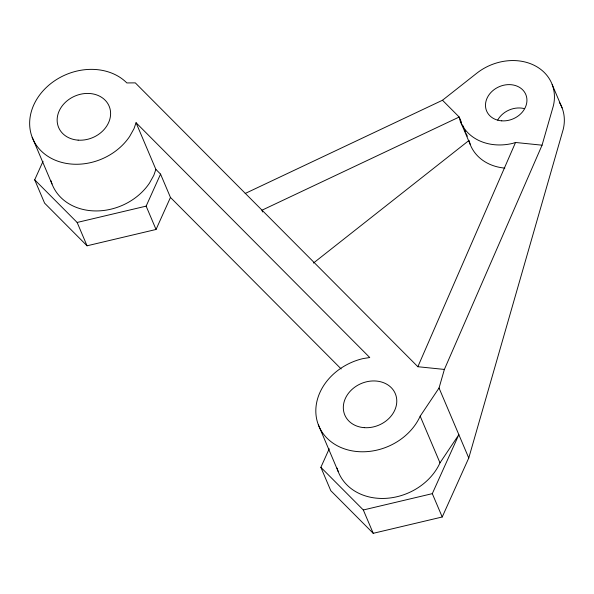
<?xml version="1.0" encoding="UTF-8"?>
<svg xmlns="http://www.w3.org/2000/svg" width="594" height="594" viewBox="0 0 594 594"><rect width="100%" height="100%" fill="white"/><g stroke="black" fill="none" stroke-linecap="round" stroke-linejoin="round"><path stroke-width="0.89" d="M444.379 369.431L417.857 366.721L135.298 82.87L126.856 82.937A55.606 45.827 -23 0 0 46.042 87.741A55.606 45.827 -23 0 0 49.688 157.44A55.606 45.827 -23 0 0 129.655 136.457L134.014 128.653L136.063 122.728L369.75 357.521L362.897 358.62A55.606 45.827 -23 0 0 327.071 438.209A55.606 45.827 -23 0 0 420.181 416.171L439.04 388.008L444.379 369.431L542.055 145.188L553.311 106.029A49.45 40.756 -23 0 0 532.068 64.338A49.45 40.756 -23 0 0 476.796 73.203L442.485 100.245L245.203 193.466M329.21 448.797L320.871 467.329L330.776 490.666L373.225 533.315L442.218 516.988L468.763 458.011L563.216 129.366A49.45 40.756 -23 0 0 559.34 102.309M136.063 122.728L155.873 169.401L153.824 175.327L149.465 183.13A55.606 45.827 -23 0 1 94.609 210.922A55.606 45.827 -23 0 1 50.884 180.576M417.857 366.721L515.533 142.478L542.055 145.188M155.873 169.401L160.558 174.109L170.463 197.438L156.044 229.47L87.051 245.797L44.602 203.148L34.697 179.819L43.043 161.278M156.044 229.47L146.139 206.133L160.558 174.109M442.218 516.988L432.306 493.651L458.85 434.674L439.991 462.845A55.606 45.827 -23 0 1 385.476 498.373A55.606 45.827 -23 0 1 337.05 468.094M313.446 263.053L469.097 140.37M515.533 142.478L512.57 143.414A49.45 40.756 -23 0 1 460.239 120.961L459.192 117.033L442.485 100.245M34.697 179.819L77.146 222.46L146.139 206.133M320.871 467.329L363.32 509.979L432.306 493.651M170.463 197.438L341.156 368.941M552.182 84.556L562.087 107.893M461.315 122.03L459.192 117.033L261.909 210.246L262.63 211.954M462.726 125.364L463.788 127.866M464.501 129.529L465.562 132.031M466.268 133.702L467.329 136.197M460.239 120.961L470.144 144.29A49.45 40.756 -23 0 0 504.833 168.095M439.04 388.008L468.763 458.011M420.181 416.171L439.991 462.845M363.32 509.979L373.225 533.315M318.354 424.799L338.164 471.473M77.146 222.46L87.051 245.797M32.187 137.281L51.997 183.954M469.305 141.149L470.144 144.29M497.713 120.047A21.258 17.523 -23 0 1 524.019 108.524M501.752 120.842A21.258 17.523 -23 0 0 525.972 94.929A21.258 17.523 -23 0 0 490.904 92.493A21.258 17.523 -23 0 0 501.752 120.842M364.3 427.658A27.413 22.594 -23 0 0 395.537 394.245A27.413 22.594 -23 0 0 350.312 391.097A27.413 22.594 -23 0 0 364.3 427.658M78.133 140.139A27.413 22.594 -23 0 0 109.363 106.727A27.413 22.594 -23 0 0 64.145 103.579A27.413 22.594 -23 0 0 78.133 140.139"/></g></svg>
